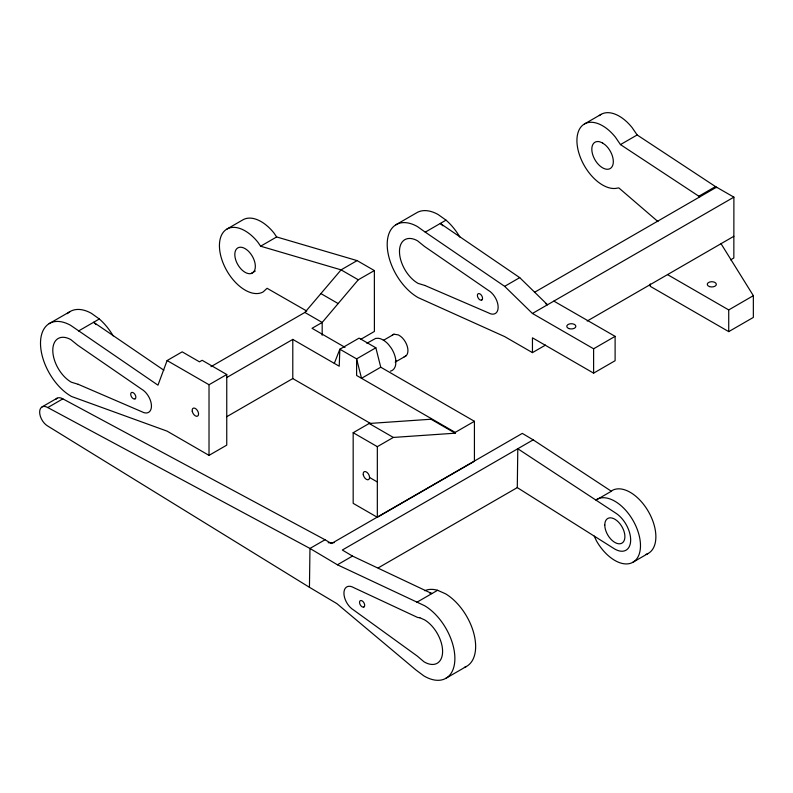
<?xml version="1.0" encoding="UTF-8"?>
<svg xmlns="http://www.w3.org/2000/svg" width="793" height="793" viewBox="0 0 793 793"><rect width="100%" height="100%" fill="white"/><g stroke="black" fill="none" stroke-linecap="round" stroke-linejoin="round"><path stroke-width="1.19" d="M209.015 455.37L209.025 384.744L226.758 374.504L202.136 360.29L199.469 361.846L182.182 351.844L167.105 360.547L157.966 385.17L70.627 325.328A43.248 24.97 60 0 0 40.512 343.795A43.248 24.97 60 0 0 71.558 396.49L167.085 431.134L209.015 455.37L226.748 445.131L226.758 374.504M226.659 416.751L292.786 378.568L292.795 339.404L339.226 366.217L339.85 349.217L359.09 338.115L375.852 347.79L380.749 367.209L474.422 421.301L474.422 461.248L377.329 517.294L353.182 503.347L353.172 432.71L369.171 423.482L431.035 419.229L455.192 433.186L455.192 432.403L474.422 421.301M322.176 335.241L322.186 322.444L358.267 279.79L374.365 270.572L374.405 331.454L360.547 339.454M377.329 517.294L377.339 446.667L393.328 437.439L455.192 433.186M431.035 419.229L431.035 418.446M730.64 259.846L733.842 257.993L733.892 197.15L715.514 186.593L637.146 134.969L632.061 127.534A36.27 20.935 60 0 0 599.31 115.629M716.585 187.683L716.585 187.158L534.472 292.33M309.448 587.306L47.54 425.92A11.33 6.542 60 0 1 39.65 411.973A11.33 6.542 60 0 1 47.788 407.562L309.964 548.449L337.421 564.785L424.761 605.793A43.248 24.97 60 0 1 454.875 659.033A43.248 24.97 60 0 1 423.829 675.874L415.928 669.966L336.906 603.642L309.448 587.306L309.964 548.449L325.031 539.755L331.444 543.562L522.3 433.394L533.183 439.857L611.373 491.254L612.374 490.371A36.27 20.935 60 0 1 649.546 513.616A36.27 20.935 60 0 1 646.057 554.376M517.284 487.606L517.799 448.749L615.09 512.694A22.373 12.916 60 0 1 630.663 540.241A22.373 12.916 60 0 1 614.595 548.944L517.284 487.606L378.192 567.897M366.842 343.27L375.723 338.383L378.687 338.304A18.13 10.468 60 0 1 388.491 344.469L391.316 348.177A18.13 10.468 60 0 1 395.846 360.845L395.697 364.621A18.13 10.468 60 0 1 390.424 371.134M334.319 363.382L339.85 349.217L356.612 358.892L361.519 378.311L380.749 367.209M210.978 366.653L304.869 312.442L341.079 269.858L357.108 260.61L374.365 270.572M587.177 321.036L733.842 236.294M753.35 295.67L753.35 317.418L728.727 331.623L728.727 309.934L753.35 295.67L721.025 243.689M49.146 323.653L69.913 311.659M226.947 229.058L242.975 219.8A36.27 20.935 60 0 1 273.932 232.964L276.648 236.948L357.108 260.61M78.557 330.978L99.333 318.984A43.248 24.97 60 0 1 113.161 335.865M306.752 311.034L267.082 288.285L263.207 291.874A36.27 20.935 60 0 1 228.592 273.635A36.27 20.935 60 0 1 224.072 231.348A36.27 20.935 60 0 1 257.903 242.222L260.619 246.207L276.648 236.948M250.965 273.565A14.512 8.376 60 0 0 249.418 252.233A14.512 8.376 60 0 0 234.857 255.594A14.512 8.376 60 0 0 250.965 273.565L255.237 271.097M42.088 406.878L57.146 398.185M47.788 407.562L62.855 398.859L325.031 539.755M395.826 224.816L416.603 212.821A43.248 24.97 60 0 1 438.093 214.506L446.023 220.147A43.248 24.97 60 0 1 459.851 237.028M584.441 123.986L601.104 114.361M545.505 345.094L532.45 352.627L504.665 336.599L418.248 297.662A43.248 24.97 60 0 1 387.202 244.968A43.248 24.97 60 0 1 417.316 226.501L425.246 232.141L446.023 220.147M657.962 221.574L618.818 187.901L615.398 188.447A36.27 20.935 60 0 1 576.927 140.589A36.27 20.935 60 0 1 615.398 137.149L620.473 144.594L637.146 134.969M226.669 377.587L292.795 339.404M383.346 340.385L394.032 334.22L398.334 334.894L400.634 336.341A12.49 7.216 60 0 1 407.731 348.276A12.49 7.216 60 0 1 404.172 356.781M375.852 347.79L356.612 358.892L356.612 375.476L455.192 432.403M425.246 232.141L504.655 286.342L519.722 277.639L547.507 304.77L545.475 303.59M395.846 360.845L396.49 360.468M395.182 362.133L405.867 355.968M620.473 144.594L698.841 196.218L715.514 186.593M504.655 286.342L532.44 313.463L733.892 197.15M532.44 313.463L593.61 348.781L615.11 336.361L615.11 360.716L593.61 373.136L532.45 337.818L532.45 352.627M533.183 439.857L342.328 550.025L352.488 556.081L431.898 593.58A43.248 24.97 60 0 0 429.707 593.055M337.421 564.785L352.488 556.081M416.831 602.274L437.607 590.289L445.537 593.798A43.248 24.97 60 0 1 473.956 633.944A43.248 24.97 60 0 1 464.371 667.379M611.373 491.254L595.979 500.145L596.99 499.253A36.27 20.935 60 0 1 633.25 520.842A36.27 20.935 60 0 1 632.695 562.386A36.27 20.935 60 0 1 596.425 540.806L594.225 536.108M632.695 562.386L648.079 553.504M445.587 678.481L466.363 666.487M328.193 542.709L334.21 542.65M260.619 246.207L341.079 269.858L358.267 279.79M698.841 196.218L699.912 196.793M667.567 274.626L728.727 309.934M728.727 331.623L650.25 286.323L650.25 283.914M553.861 301.102L615.11 336.361M320.897 293.588L338.155 303.56M304.869 312.442L322.186 322.444L312.026 328.302L345.034 347.364M292.786 378.568L371.025 423.749M369.171 423.482L393.328 437.439M353.172 432.71L377.339 446.667M167.105 360.547L209.025 384.744M369.588 477.505L377.339 481.975M519.722 277.639L440.313 223.448A43.248 24.97 60 0 1 442.861 225.797M163.873 370.222L93.624 322.275A43.248 24.97 60 0 1 96.171 324.624M99.333 318.984L91.403 313.334A43.248 24.97 60 0 0 67.326 313.681M593.61 348.781L593.61 373.136M392.337 335.033A12.49 7.216 60 0 1 394.032 334.22M55.847 399.325A11.33 6.542 60 0 1 62.855 398.859M424.751 590.716A43.248 24.97 60 0 1 437.607 590.289M135.117 398.839L134.592 399.018A3.628 2.092 60 0 1 132.034 397.58L131.489 396.807A3.628 2.092 60 0 1 131.44 392.594A3.628 2.092 60 0 1 135.068 394.617A3.628 2.092 60 0 1 135.117 398.839M481.807 300.012L481.282 300.18A3.628 2.092 60 0 1 478.714 298.753L478.179 297.98A3.628 2.092 60 0 1 478.129 293.757A3.628 2.092 60 0 1 481.757 295.789A3.628 2.092 60 0 1 481.807 300.012M363.898 606.992L363.363 607.141A3.628 2.092 60 0 1 360.795 605.614L360.27 604.831A3.628 2.092 60 0 1 360.319 600.678A3.628 2.092 60 0 1 363.947 602.839A3.628 2.092 60 0 1 363.898 606.992M424.879 285.46L418.06 283.379A25.891 14.948 60 0 1 399.484 251.837A25.891 14.948 60 0 1 417.505 240.785L424.453 246.415L488.28 290.317A13.739 7.93 60 0 1 498.143 307.06A13.739 7.93 60 0 1 488.577 312.918L424.879 285.46M78.19 384.298L71.37 382.206A25.891 14.948 60 0 1 52.794 350.665A25.891 14.948 60 0 1 70.815 339.612L77.764 345.242L141.59 389.155A13.739 7.93 60 0 1 151.453 405.887A13.739 7.93 60 0 1 141.888 411.755L78.19 384.298M419.824 617.757L417.624 617.46L353.797 587.672A13.739 7.93 60 0 0 343.934 593.025A13.739 7.93 60 0 0 353.5 609.926L417.197 656.019L424.017 661.808A25.891 14.948 60 0 0 442.593 651.727A25.891 14.948 60 0 0 424.572 619.858L419.824 617.757M602.571 142.968L599.786 141.798A15.206 8.782 60 0 0 593.759 157.43A15.206 8.782 60 0 0 611.383 167.601A15.206 8.782 60 0 0 605.356 145.01L602.571 142.968M192.263 411.339A4.53 2.617 60 0 0 197.626 416.097A4.53 2.617 60 0 0 196.198 409.079A4.53 2.617 60 0 0 192.263 411.339M363.283 474.819A4.53 2.617 60 0 0 368.646 479.577A4.53 2.617 60 0 0 367.209 472.559A4.53 2.617 60 0 0 363.283 474.819M569.057 328.599A4.53 2.617 0 0 0 575.857 326.329A4.53 2.617 0 0 0 569.057 324.059A4.53 2.617 0 0 0 569.057 328.599M709.537 286.6A4.53 2.617 0 0 0 716.337 284.33A4.53 2.617 0 0 0 709.537 282.07A4.53 2.617 0 0 0 709.537 286.6M604.781 525.016A14.224 8.208 60 0 0 619.868 543.78A14.224 8.208 60 0 0 619.868 523.667A14.224 8.208 60 0 0 604.781 525.016"/></g></svg>
